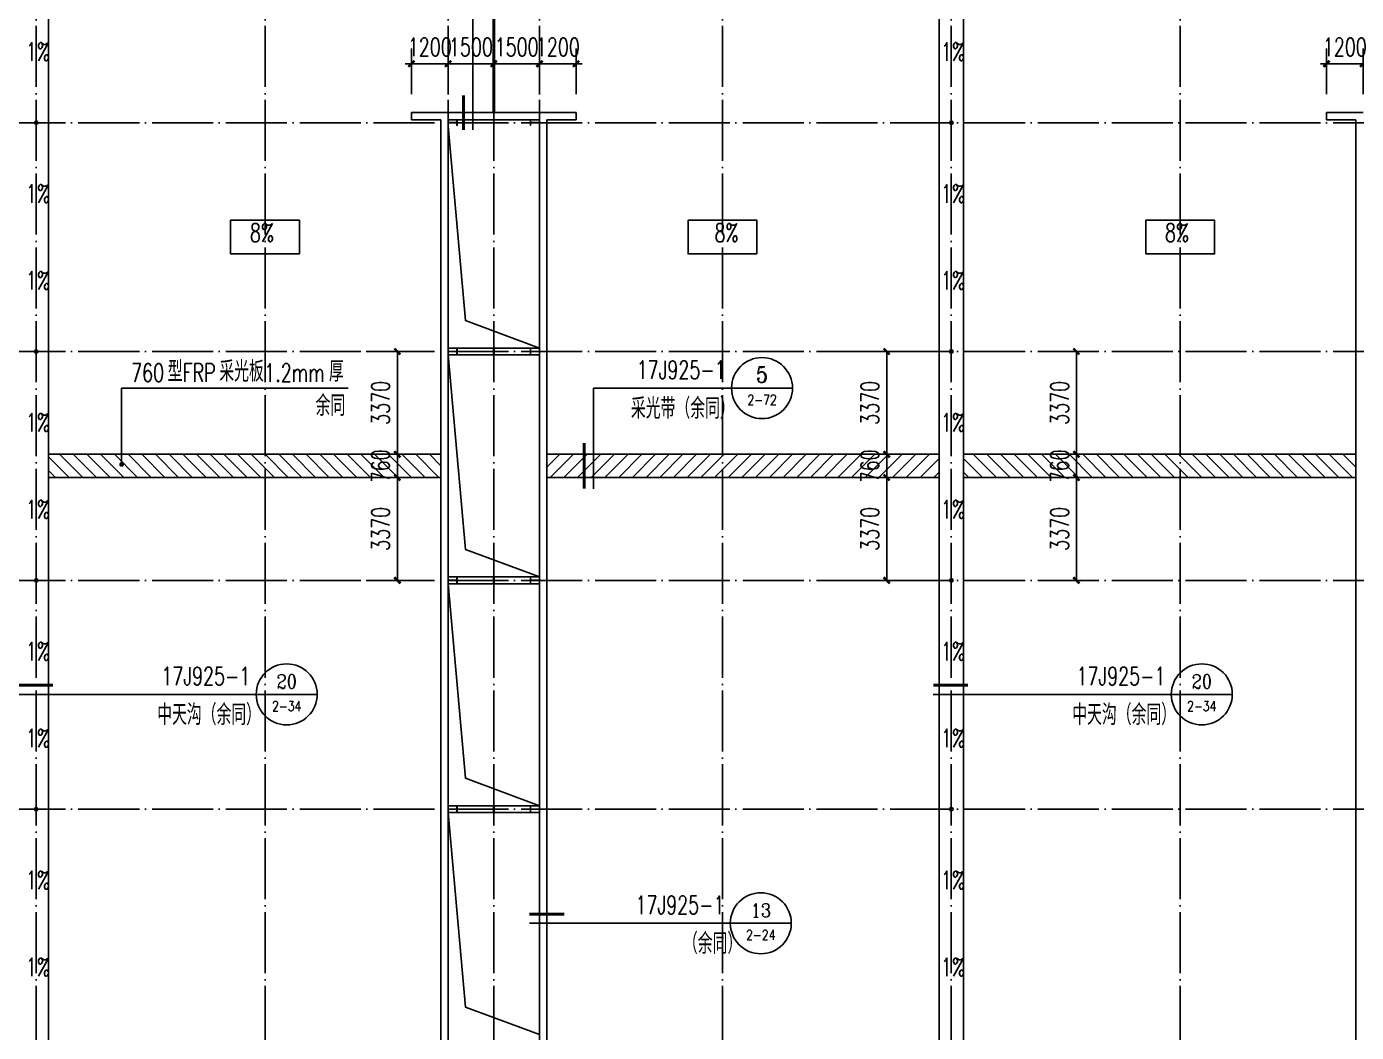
# Model space of a CAD drawing. Extents: x 14095202 to 14511487, y -1430609 to -90420.
# Drawn here: x 14431771 to 14475367, y -675686 to -642722 of the extents above; entities that cross this region are included whole.
import ezdxf
from ezdxf.enums import TextEntityAlignment as Align

# ---------------------------------------------------------------- set-up
doc = ezdxf.new("R2010")
doc.units = 0
doc.header["$LTSCALE"] = 1000
doc.header["$MEASUREMENT"] = 0
doc.linetypes.add('DOTE', pattern=[2.42, 2, -0.2, 0.02, -0.2])
for name, color, linetype in [('COLUMN', 2, 'Continuous'), ('DIM_IDEN', 3, 'Continuous'), ('DIM_LEAD', 3, 'Continuous'), ('DIM_SYMB', 3, 'Continuous'), ('DOTE', 1, 'DOTE'), ('PUB_DIM', 3, 'Continuous'), ('PUB_TEXT', 7, 'Continuous'), ('WALL-PARAPET', 6, 'Continuous'), ('采光带', 4, 'Continuous'), ('雨水管', 4, 'Continuous')]:
    doc.layers.add(name, color=color, linetype=linetype)
doc.styles.add('_TCH_DIM', font='SIMPLEX', dxfattribs={"bigfont": 'GBCBIG'})
doc.styles.add('_TCH_DIM_T3', font='SIMPLEX', dxfattribs={"width": 0.705882, "bigfont": 'GBCBIG'})
doc.styles.add('_TCH_LABEL', font='COMPLEX', dxfattribs={"bigfont": 'GBCBIG'})
doc.dimstyles.new('_TCH_ARCH&&200', dxfattribs={"dimtxt": 595, "dimasz": 200, "dimexe": 500, "dimexo": 600, "dimgap": 252.5, "dimtad": 1, "dimdec": 0, "dimzin": 0, "dimdsep": 46, "dimtxsty": '_TCH_DIM_T3', "dimblk": 'ARCHTICK', "dimcen": 0.09, "dimclrt": 7, "dimazin": 2, "dimtfac": 1, "dimtdec": 0, "dimtix": 1, "dimtmove": 2, "dimatfit": 3, "dimfxl": 0, "dimtolj": 1, "dimtzin": 0, "dimarcsym": 0})

# ---------------------------------------------------------------- blocks, each defined once
blk = doc.blocks.new('A$C0FCD69EC')
at = {"layer": 'COLUMN'}
blk.add_hatch(color=256, dxfattribs=at).paths.add_polyline_path([(300, 180), (294, 180), (294, 94), (6, 94), (6, 180), (0, 180), (0, 0), (6, 0), (6, 86), (294, 86), (294, 0), (300, 0)])
blk.add_lwpolyline([(300, 0), (294, 0), (294, 86), (6, 86), (6, 0), (0, 0), (0, 180), (6, 180), (6, 94), (294, 94), (294, 180), (300, 180)], close=True, dxfattribs=at)
blk = doc.blocks.new('A$C22C4548D')
blk.add_line((0, 10), (300, 10))
blk.add_lwpolyline([(30, 20), (270, 20), (270, 0), (30, 0)], close=True)
blk = doc.blocks.new('_ArchTick')
at = {"color": 0, "linetype": 'ByBlock', "const_width": 0.4}
blk.add_lwpolyline([(-0.5, -0.5), (0.5, 0.5)], dxfattribs=at)
blk = doc.blocks.new('*D629')
at = {"layer": 'Defpoints', "color": 0}
for p in [(14445587, -643940), (14444387, -645540), (14445587, -645540)]:
    blk.add_point(p, dxfattribs=at)
at = {"layer": 'PUB_DIM', "color": 0, "lineweight": -2}
for p, q in [((14444387, -644940), (14444387, -643440)), ((14445587, -644940), (14445587, -643440)), ((14444387, -643940), (14444187, -643940)), ((14444387, -643940), (14445587, -643940)), ((14445587, -643940), (14445787, -643940))]:
    blk.add_line(p, q, dxfattribs=at)
at = {"layer": 'PUB_DIM', "color": 0, "lineweight": -2, "xscale": 200, "yscale": 200, "zscale": 200}
blk.add_blockref('_ArchTick', (14444387, -643940), dxfattribs=at)
at = {"layer": 'PUB_DIM', "color": 0, "lineweight": -2, "xscale": 200, "yscale": 200, "zscale": 200, "rotation": 180}
blk.add_blockref('_ArchTick', (14445587, -643940), dxfattribs=at)
at = {"layer": 'PUB_DIM', "color": 7, "insert": (14444987, -643390), "char_height": 595, "attachment_point": 5, "style": '_TCH_DIM_T3'}
blk.add_mtext('\\A1;1200', dxfattribs=at)
blk = doc.blocks.new('*D630')
at = {"layer": 'Defpoints', "color": 0}
for p in [(14447087, -643940), (14445587, -645540), (14447087, -645540)]:
    blk.add_point(p, dxfattribs=at)
at = {"layer": 'PUB_DIM', "color": 0, "lineweight": -2}
for p, q in [((14445587, -644940), (14445587, -643440)), ((14447087, -644940), (14447087, -643440)), ((14445587, -643940), (14445387, -643940)), ((14445587, -643940), (14447087, -643940)), ((14447087, -643940), (14447287, -643940))]:
    blk.add_line(p, q, dxfattribs=at)
at = {"layer": 'PUB_DIM', "color": 0, "lineweight": -2, "xscale": 200, "yscale": 200, "zscale": 200}
blk.add_blockref('_ArchTick', (14445587, -643940), dxfattribs=at)
at = {"layer": 'PUB_DIM', "color": 0, "lineweight": -2, "xscale": 200, "yscale": 200, "zscale": 200, "rotation": 180}
blk.add_blockref('_ArchTick', (14447087, -643940), dxfattribs=at)
at = {"layer": 'PUB_DIM', "color": 7, "insert": (14446337, -643390), "char_height": 595, "attachment_point": 5, "style": '_TCH_DIM_T3'}
blk.add_mtext('\\A1;1500', dxfattribs=at)
blk = doc.blocks.new('*D631')
at = {"layer": 'Defpoints', "color": 0}
for p in [(14448587, -643940), (14447087, -645540), (14448587, -645540)]:
    blk.add_point(p, dxfattribs=at)
at = {"layer": 'PUB_DIM', "color": 0, "lineweight": -2}
for p, q in [((14447087, -644940), (14447087, -643440)), ((14448587, -644940), (14448587, -643440)), ((14447087, -643940), (14446887, -643940)), ((14447087, -643940), (14448587, -643940)), ((14448587, -643940), (14448787, -643940))]:
    blk.add_line(p, q, dxfattribs=at)
at = {"layer": 'PUB_DIM', "color": 0, "lineweight": -2, "xscale": 200, "yscale": 200, "zscale": 200}
blk.add_blockref('_ArchTick', (14447087, -643940), dxfattribs=at)
at = {"layer": 'PUB_DIM', "color": 0, "lineweight": -2, "xscale": 200, "yscale": 200, "zscale": 200, "rotation": 180}
blk.add_blockref('_ArchTick', (14448587, -643940), dxfattribs=at)
at = {"layer": 'PUB_DIM', "color": 7, "insert": (14447837, -643390), "char_height": 595, "attachment_point": 5, "style": '_TCH_DIM_T3'}
blk.add_mtext('\\A1;1500', dxfattribs=at)
blk = doc.blocks.new('*D632')
at = {"layer": 'Defpoints', "color": 0}
for p in [(14449787, -643940), (14448587, -645540), (14449787, -645540)]:
    blk.add_point(p, dxfattribs=at)
at = {"layer": 'PUB_DIM', "color": 0, "lineweight": -2}
for p, q in [((14448587, -644940), (14448587, -643440)), ((14449787, -644940), (14449787, -643440)), ((14448587, -643940), (14448387, -643940)), ((14448587, -643940), (14449787, -643940)), ((14449787, -643940), (14449987, -643940))]:
    blk.add_line(p, q, dxfattribs=at)
at = {"layer": 'PUB_DIM', "color": 0, "lineweight": -2, "xscale": 200, "yscale": 200, "zscale": 200}
blk.add_blockref('_ArchTick', (14448587, -643940), dxfattribs=at)
at = {"layer": 'PUB_DIM', "color": 0, "lineweight": -2, "xscale": 200, "yscale": 200, "zscale": 200, "rotation": 180}
blk.add_blockref('_ArchTick', (14449787, -643940), dxfattribs=at)
at = {"layer": 'PUB_DIM', "color": 7, "insert": (14449187, -643390), "char_height": 595, "attachment_point": 5, "style": '_TCH_DIM_T3'}
blk.add_mtext('\\A1;1200', dxfattribs=at)
blk = doc.blocks.new('*D633')
at = {"layer": 'Defpoints', "color": 0}
for p in [(14475587, -643940), (14474387, -645540), (14475587, -645540)]:
    blk.add_point(p, dxfattribs=at)
at = {"layer": 'PUB_DIM', "color": 0, "lineweight": -2}
for p, q in [((14474387, -644940), (14474387, -643440)), ((14475587, -644940), (14475587, -643440)), ((14474387, -643940), (14474187, -643940)), ((14474387, -643940), (14475587, -643940)), ((14475587, -643940), (14475787, -643940))]:
    blk.add_line(p, q, dxfattribs=at)
at = {"layer": 'PUB_DIM', "color": 0, "lineweight": -2, "xscale": 200, "yscale": 200, "zscale": 200}
blk.add_blockref('_ArchTick', (14474387, -643940), dxfattribs=at)
at = {"layer": 'PUB_DIM', "color": 0, "lineweight": -2, "xscale": 200, "yscale": 200, "zscale": 200, "rotation": 180}
blk.add_blockref('_ArchTick', (14475587, -643940), dxfattribs=at)
at = {"layer": 'PUB_DIM', "color": 7, "insert": (14474987, -643390), "char_height": 595, "attachment_point": 5, "style": '_TCH_DIM_T3'}
blk.add_mtext('\\A1;1200', dxfattribs=at)
blk = doc.blocks.new('*D664')
at = {"layer": 'Defpoints', "color": 0}
for p in [(14464587, -653370), (14466187, -653370), (14464587, -656740)]:
    blk.add_point(p, dxfattribs=at)
at = {"layer": 'PUB_DIM', "color": 0, "lineweight": -2}
for p, q in [((14465187, -653370), (14466687, -653370)), ((14466187, -656740), (14466187, -653370)), ((14465187, -656740), (14466687, -656740))]:
    blk.add_line(p, q, dxfattribs=at)
at = {"layer": 'PUB_DIM', "color": 0, "lineweight": -2, "xscale": 200, "yscale": 200, "zscale": 200}
for p, rotation in [((14466187, -653370), 90), ((14466187, -656740), 270)]:
    blk.add_blockref('_ArchTick', p, dxfattribs=dict(at, rotation=rotation))
at = {"layer": 'PUB_DIM', "color": 7, "insert": (14465637, -655055), "char_height": 595, "attachment_point": 5, "rotation": 90, "style": '_TCH_DIM_T3'}
blk.add_mtext('\\A1;3370', dxfattribs=at)
blk = doc.blocks.new('*D665')
at = {"layer": 'Defpoints', "color": 0}
for p in [(14464587, -656740), (14466187, -656740), (14464587, -657500)]:
    blk.add_point(p, dxfattribs=at)
at = {"layer": 'PUB_DIM', "color": 0, "lineweight": -2}
for p, q in [((14466187, -656740), (14466187, -656540)), ((14465187, -656740), (14466687, -656740)), ((14466187, -657500), (14466187, -656740)), ((14465187, -657500), (14466687, -657500)), ((14466187, -657500), (14466187, -657700))]:
    blk.add_line(p, q, dxfattribs=at)
at = {"layer": 'PUB_DIM', "color": 0, "lineweight": -2, "xscale": 200, "yscale": 200, "zscale": 200}
for p, rotation in [((14466187, -656740), 270), ((14466187, -657500), 90)]:
    blk.add_blockref('_ArchTick', p, dxfattribs=dict(at, rotation=rotation))
at = {"layer": 'PUB_DIM', "color": 7, "insert": (14465637, -657120), "char_height": 595, "attachment_point": 5, "rotation": 90, "style": '_TCH_DIM_T3'}
blk.add_mtext('\\A1;760', dxfattribs=at)
blk = doc.blocks.new('*D666')
at = {"layer": 'Defpoints', "color": 0}
for p in [(14464587, -657500), (14466187, -657500), (14464587, -660870)]:
    blk.add_point(p, dxfattribs=at)
at = {"layer": 'PUB_DIM', "color": 0, "lineweight": -2}
for p, q in [((14465187, -657500), (14466687, -657500)), ((14466187, -660870), (14466187, -657500)), ((14465187, -660870), (14466687, -660870))]:
    blk.add_line(p, q, dxfattribs=at)
at = {"layer": 'PUB_DIM', "color": 0, "lineweight": -2, "xscale": 200, "yscale": 200, "zscale": 200}
for p, rotation in [((14466187, -657500), 90), ((14466187, -660870), 270)]:
    blk.add_blockref('_ArchTick', p, dxfattribs=dict(at, rotation=rotation))
at = {"layer": 'PUB_DIM', "color": 7, "insert": (14465637, -659185), "char_height": 595, "attachment_point": 5, "rotation": 90, "style": '_TCH_DIM_T3'}
blk.add_mtext('\\A1;3370', dxfattribs=at)
blk = doc.blocks.new('*D1026')
at = {"layer": 'Defpoints', "color": 0}
for p in [(14442325, -653370), (14443925, -653370), (14442325, -656740)]:
    blk.add_point(p, dxfattribs=at)
at = {"layer": 'PUB_DIM', "color": 0, "lineweight": -2}
for p, q in [((14442925, -653370), (14444425, -653370)), ((14443925, -656740), (14443925, -653370)), ((14442925, -656740), (14444425, -656740))]:
    blk.add_line(p, q, dxfattribs=at)
at = {"layer": 'PUB_DIM', "color": 0, "lineweight": -2, "xscale": 200, "yscale": 200, "zscale": 200}
for p, rotation in [((14443925, -653370), 90), ((14443925, -656740), 270)]:
    blk.add_blockref('_ArchTick', p, dxfattribs=dict(at, rotation=rotation))
at = {"layer": 'PUB_DIM', "color": 7, "insert": (14443375, -655055), "char_height": 595, "attachment_point": 5, "rotation": 90, "style": '_TCH_DIM_T3'}
blk.add_mtext('\\A1;3370', dxfattribs=at)
blk = doc.blocks.new('*D1027')
at = {"layer": 'Defpoints', "color": 0}
for p in [(14442325, -656740), (14443925, -656740), (14442325, -657500)]:
    blk.add_point(p, dxfattribs=at)
at = {"layer": 'PUB_DIM', "color": 0, "lineweight": -2}
for p, q in [((14443925, -656740), (14443925, -656540)), ((14442925, -656740), (14444425, -656740)), ((14443925, -657500), (14443925, -656740)), ((14442925, -657500), (14444425, -657500)), ((14443925, -657500), (14443925, -657700))]:
    blk.add_line(p, q, dxfattribs=at)
at = {"layer": 'PUB_DIM', "color": 0, "lineweight": -2, "xscale": 200, "yscale": 200, "zscale": 200}
for p, rotation in [((14443925, -656740), 270), ((14443925, -657500), 90)]:
    blk.add_blockref('_ArchTick', p, dxfattribs=dict(at, rotation=rotation))
at = {"layer": 'PUB_DIM', "color": 7, "insert": (14443375, -657120), "char_height": 595, "attachment_point": 5, "rotation": 90, "style": '_TCH_DIM_T3'}
blk.add_mtext('\\A1;760', dxfattribs=at)
blk = doc.blocks.new('*D1028')
at = {"layer": 'Defpoints', "color": 0}
for p in [(14442325, -657500), (14443925, -657500), (14442325, -660870)]:
    blk.add_point(p, dxfattribs=at)
at = {"layer": 'PUB_DIM', "color": 0, "lineweight": -2}
for p, q in [((14442925, -657500), (14444425, -657500)), ((14443925, -660870), (14443925, -657500)), ((14442925, -660870), (14444425, -660870))]:
    blk.add_line(p, q, dxfattribs=at)
at = {"layer": 'PUB_DIM', "color": 0, "lineweight": -2, "xscale": 200, "yscale": 200, "zscale": 200}
for p, rotation in [((14443925, -657500), 90), ((14443925, -660870), 270)]:
    blk.add_blockref('_ArchTick', p, dxfattribs=dict(at, rotation=rotation))
at = {"layer": 'PUB_DIM', "color": 7, "insert": (14443375, -659185), "char_height": 595, "attachment_point": 5, "rotation": 90, "style": '_TCH_DIM_T3'}
blk.add_mtext('\\A1;3370', dxfattribs=at)
blk = doc.blocks.new('*D1041')
at = {"layer": 'Defpoints', "color": 0}
for p in [(14458368, -653370), (14459968, -653370), (14458368, -656740)]:
    blk.add_point(p, dxfattribs=at)
at = {"layer": 'PUB_DIM', "color": 0, "lineweight": -2}
for p, q in [((14458968, -653370), (14460468, -653370)), ((14459968, -656740), (14459968, -653370)), ((14458968, -656740), (14460468, -656740))]:
    blk.add_line(p, q, dxfattribs=at)
at = {"layer": 'PUB_DIM', "color": 0, "lineweight": -2, "xscale": 200, "yscale": 200, "zscale": 200}
for p, rotation in [((14459968, -653370), 90), ((14459968, -656740), 270)]:
    blk.add_blockref('_ArchTick', p, dxfattribs=dict(at, rotation=rotation))
at = {"layer": 'PUB_DIM', "color": 7, "insert": (14459418, -655055), "char_height": 595, "attachment_point": 5, "rotation": 90, "style": '_TCH_DIM_T3'}
blk.add_mtext('\\A1;3370', dxfattribs=at)
blk = doc.blocks.new('*D1042')
at = {"layer": 'Defpoints', "color": 0}
for p in [(14458368, -656740), (14459968, -656740), (14458368, -657500)]:
    blk.add_point(p, dxfattribs=at)
at = {"layer": 'PUB_DIM', "color": 0, "lineweight": -2}
for p, q in [((14459968, -656740), (14459968, -656540)), ((14458968, -656740), (14460468, -656740)), ((14459968, -657500), (14459968, -656740)), ((14458968, -657500), (14460468, -657500)), ((14459968, -657500), (14459968, -657700))]:
    blk.add_line(p, q, dxfattribs=at)
at = {"layer": 'PUB_DIM', "color": 0, "lineweight": -2, "xscale": 200, "yscale": 200, "zscale": 200}
for p, rotation in [((14459968, -656740), 270), ((14459968, -657500), 90)]:
    blk.add_blockref('_ArchTick', p, dxfattribs=dict(at, rotation=rotation))
at = {"layer": 'PUB_DIM', "color": 7, "insert": (14459418, -657120), "char_height": 595, "attachment_point": 5, "rotation": 90, "style": '_TCH_DIM_T3'}
blk.add_mtext('\\A1;760', dxfattribs=at)
blk = doc.blocks.new('*D1043')
at = {"layer": 'Defpoints', "color": 0}
for p in [(14458368, -657500), (14459968, -657500), (14458368, -660870)]:
    blk.add_point(p, dxfattribs=at)
at = {"layer": 'PUB_DIM', "color": 0, "lineweight": -2}
for p, q in [((14458968, -657500), (14460468, -657500)), ((14459968, -660870), (14459968, -657500)), ((14458968, -660870), (14460468, -660870))]:
    blk.add_line(p, q, dxfattribs=at)
at = {"layer": 'PUB_DIM', "color": 0, "lineweight": -2, "xscale": 200, "yscale": 200, "zscale": 200}
for p, rotation in [((14459968, -657500), 90), ((14459968, -660870), 270)]:
    blk.add_blockref('_ArchTick', p, dxfattribs=dict(at, rotation=rotation))
at = {"layer": 'PUB_DIM', "color": 7, "insert": (14459418, -659185), "char_height": 595, "attachment_point": 5, "rotation": 90, "style": '_TCH_DIM_T3'}
blk.add_mtext('\\A1;3370', dxfattribs=at)

msp = doc.modelspace()

# ---------------------------------------------------------------- hatches: boundary and pattern name
at = {"layer": '采光带'}
h = msp.add_hatch(dxfattribs=at)
h.set_pattern_fill('ANSI31', color=250, scale=200, angle=-90, style=0)
h.set_pattern_definition([(315, (14665482.27, 8389478.5), (224.506403, 224.506403), [])])
h.paths.add_polyline_path([(14432486.9, -657500.3), (14445346.9, -657500.3), (14445346.9, -656740.3), (14432486.9, -656740.3)])
h = msp.add_hatch(dxfattribs=at)
h.set_pattern_fill('ANSI31', color=250, scale=200, angle=-90, style=0)
h.set_pattern_definition([(225, (14228291.43, 8389478.5), (-224.506403, 224.506403), [])])
h.paths.add_polyline_path([(14461686.9, -657500.3), (14448826.9, -657500.3), (14448826.9, -656740.3), (14461686.9, -656740.3)])
h = msp.add_hatch(dxfattribs=at)
h.set_pattern_fill('ANSI31', color=250, scale=200, angle=-90, style=0)
h.set_pattern_definition([(315, (14695882.27, 8389478.5), (224.506403, 224.506403), [])])
h.paths.add_polyline_path([(14462486.9, -657500.3), (14475346.9, -657500.3), (14475346.9, -656740.3), (14462486.9, -656740.3)])

# ---------------------------------------------------------------- linework, layer by layer
at = {"ltscale": 0.5}
for p, q in [((14432486.9, -765620.3), (14432486.9, -638620.3)), ((14461686.9, -765620.3), (14461686.9, -638620.3)), ((14462486.9, -765620.3), (14462486.9, -638620.3))]:
    msp.add_line(p, q, dxfattribs=at)
at = {"ltscale": 0.5, "const_width": 100}
msp.add_lwpolyline([(14447086.9, -645540.3), (14447086.9, -638620.3)], dxfattribs=at)
for points in [[(14445586.9, -645980.3), (14446157.5, -652354.4), (14448586.9, -653260.3)], [(14445586.9, -653480.3), (14446157.5, -659854.4), (14448586.9, -660760.3)], [(14445586.9, -660980.3), (14446157.5, -667354.4), (14448586.9, -668260.3)], [(14445586.9, -668480.3), (14446157.5, -674854.4), (14448586.9, -675760.3)]]:
    msp.add_lwpolyline(points)
for points in [[(14438458.3, -650174.3), (14438458.3, -649066.4), (14440715.4, -649066.4), (14440715.4, -650174.3)], [(14455715.4, -650174.3), (14455715.4, -649066.4), (14453458.3, -649066.4), (14453458.3, -650174.3)], [(14468458.3, -650174.3), (14468458.3, -649066.4), (14470715.4, -649066.4), (14470715.4, -650174.3)], [(14448586.9, -653480.3), (14445586.9, -653480.3), (14445586.9, -653260.3), (14448586.9, -653260.3)], [(14448586.9, -660980.3), (14445586.9, -660980.3), (14445586.9, -660760.3), (14448586.9, -660760.3)], [(14448586.9, -668480.3), (14445586.9, -668480.3), (14445586.9, -668260.3), (14448586.9, -668260.3)]]:
    msp.add_lwpolyline(points, close=True)
at = {"layer": 'DIM_IDEN'}
for p, q in [((14446395.1, -646110.3), (14446395.1, -641429.4)), ((14450354.1, -654570.3), (14454881.3, -654570.3)), ((14450354.1, -657870.3), (14450354.1, -654570.3)), ((14456881.3, -654570.3), (14454881.3, -654570.3)), ((14431494.4, -664608.6), (14435044.4, -664608.6)), ((14435044.4, -664608.6), (14439298.9, -664608.6)), ((14441298.9, -664608.6), (14439298.9, -664608.6)), ((14461494.4, -664608.6), (14465044.4, -664608.6)), ((14465044.4, -664608.6), (14469298.9, -664608.6)), ((14471298.9, -664608.6), (14469298.9, -664608.6)), ((14448256.9, -672108.6), (14450586.9, -672108.6)), ((14450586.9, -672108.6), (14454841.4, -672108.6)), ((14456841.4, -672108.6), (14454841.4, -672108.6))]:
    msp.add_line(p, q, dxfattribs=at)
at = {"layer": 'DIM_IDEN', "const_width": 100}
for points in [[(14446095.1, -646110.3), (14446095.1, -644970.3)], [(14450054.1, -657870.3), (14450054.1, -656370.3)], [(14431494.4, -664308.6), (14432634.4, -664308.6)], [(14461494.4, -664308.6), (14462634.4, -664308.6)], [(14448256.9, -671808.6), (14449396.9, -671808.6)]]:
    msp.add_lwpolyline(points, dxfattribs=at)
at = {"layer": 'DIM_IDEN'}
for centre in [(14455881.3, -654570.3), (14440298.9, -664608.6), (14470298.9, -664608.6), (14455841.4, -672108.6)]:
    msp.add_circle(centre, 1000, dxfattribs=at)
at = {"layer": 'DIM_LEAD'}
for p, q in [((14434886.9, -657070.3), (14434886.9, -654570.3)), ((14434886.9, -654570.3), (14442310.3, -654570.3))]:
    msp.add_line(p, q, dxfattribs=at)
at = {"layer": 'DIM_LEAD', "const_width": 80}
msp.add_lwpolyline([(14434886.9, -657110.3, 1), (14434886.9, -657030.3, 1)], format="xyb", close=True, dxfattribs=at)
at = {"layer": 'DIM_SYMB'}
for points in [[(14432086.9, -644052.8, 0, 0, 0), (14432086.9, -644967.7, 160, 0, 0), (14432086.9, -645567.7, 0, 0, 0)], [(14462086.9, -644052.8, 0, 0, 0), (14462086.9, -644967.7, 160, 0, 0), (14462086.9, -645567.7, 0, 0, 0)], [(14432086.9, -647687.9, 0, 0, 0), (14432086.9, -646773, 160, 0, 0), (14432086.9, -646173, 0, 0, 0)], [(14462086.9, -647687.9, 0, 0, 0), (14462086.9, -646773, 160, 0, 0), (14462086.9, -646173, 0, 0, 0)], [(14432086.9, -651552.8, 0, 0, 0), (14432086.9, -652467.7, 160, 0, 0), (14432086.9, -653067.7, 0, 0, 0)], [(14462086.9, -651552.8, 0, 0, 0), (14462086.9, -652467.7, 160, 0, 0), (14462086.9, -653067.7, 0, 0, 0)], [(14432086.9, -655187.9, 0, 0, 0), (14432086.9, -654273, 160, 0, 0), (14432086.9, -653673, 0, 0, 0)], [(14462086.9, -655187.9, 0, 0, 0), (14462086.9, -654273, 160, 0, 0), (14462086.9, -653673, 0, 0, 0)], [(14432086.9, -659052.8, 0, 0, 0), (14432086.9, -659967.7, 160, 0, 0), (14432086.9, -660567.7, 0, 0, 0)], [(14462086.9, -659052.8, 0, 0, 0), (14462086.9, -659967.7, 160, 0, 0), (14462086.9, -660567.7, 0, 0, 0)], [(14432086.9, -662687.9, 0, 0, 0), (14432086.9, -661773, 160, 0, 0), (14432086.9, -661173, 0, 0, 0)], [(14462086.9, -662687.9, 0, 0, 0), (14462086.9, -661773, 160, 0, 0), (14462086.9, -661173, 0, 0, 0)], [(14432086.9, -666552.8, 0, 0, 0), (14432086.9, -667467.7, 160, 0, 0), (14432086.9, -668067.7, 0, 0, 0)], [(14462086.9, -666552.8, 0, 0, 0), (14462086.9, -667467.7, 160, 0, 0), (14462086.9, -668067.7, 0, 0, 0)], [(14432086.9, -670187.9, 0, 0, 0), (14432086.9, -669273, 160, 0, 0), (14432086.9, -668673, 0, 0, 0)], [(14462086.9, -670187.9, 0, 0, 0), (14462086.9, -669273, 160, 0, 0), (14462086.9, -668673, 0, 0, 0)], [(14432086.9, -674052.8, 0, 0, 0), (14432086.9, -674967.7, 160, 0, 0), (14432086.9, -675567.7, 0, 0, 0)], [(14462086.9, -674052.8, 0, 0, 0), (14462086.9, -674967.7, 160, 0, 0), (14462086.9, -675567.7, 0, 0, 0)]]:
    msp.add_lwpolyline(points, format="xyseb", dxfattribs=at)
at = {"layer": 'DOTE'}
for p, q in [((14432086.9, -768120.3), (14432086.9, -636120.3)), ((14439586.9, -768120.3), (14439586.9, -636120.3)), ((14445586.9, -768120.3), (14445586.9, -636120.3)), ((14447086.9, -768120.3), (14447086.9, -636120.3)), ((14448586.9, -768120.3), (14448586.9, -636120.3)), ((14454586.9, -768120.3), (14454586.9, -636120.3)), ((14462086.9, -768120.3), (14462086.9, -636120.3)), ((14469586.9, -768120.3), (14469586.9, -636120.3)), ((14399586.9, -645870.3), (14494586.9, -645870.3)), ((14399586.9, -653370.3), (14494586.9, -653370.3)), ((14399586.9, -660870.3), (14494586.9, -660870.3)), ((14399586.9, -668370.3), (14494586.9, -668370.3))]:
    msp.add_line(p, q, dxfattribs=at)
at = {"layer": 'PUB_DIM'}
for points in [[(14440209.2, -649983.1, 0, 0, 0), (14439334.2, -649983.1, 160, 0, 0), (14438734.2, -649983.1, 0, 0, 0)], [(14453964.5, -649983.1, 0, 0, 0), (14454839.5, -649983.1, 160, 0, 0), (14455439.5, -649983.1, 0, 0, 0)], [(14470209.2, -649983.1, 0, 0, 0), (14469334.2, -649983.1, 160, 0, 0), (14468734.2, -649983.1, 0, 0, 0)]]:
    msp.add_lwpolyline(points, format="xyseb", dxfattribs=at)
at = {"layer": 'WALL-PARAPET'}
for p, q in [((14445586.9, -645540.3), (14444386.9, -645540.3)), ((14444386.9, -645780.3), (14444386.9, -645540.3)), ((14448586.9, -645540.3), (14445586.9, -645540.3)), ((14449786.9, -645540.3), (14448586.9, -645540.3)), ((14449786.9, -645780.3), (14449786.9, -645540.3)), ((14475586.9, -645540.3), (14474386.9, -645540.3)), ((14474386.9, -645780.3), (14474386.9, -645540.3)), ((14445346.9, -645780.3), (14444386.9, -645780.3)), ((14445346.9, -645780.3), (14445346.9, -758460.3)), ((14445586.9, -645780.3), (14445586.9, -758460.3)), ((14448586.9, -645780.3), (14445586.9, -645780.3)), ((14448586.9, -645780.3), (14448586.9, -758460.3)), ((14448826.9, -645780.3), (14448826.9, -758460.3)), ((14449786.9, -645780.3), (14448826.9, -645780.3)), ((14475346.9, -645780.3), (14474386.9, -645780.3)), ((14475346.9, -645780.3), (14475346.9, -758460.3))]:
    msp.add_line(p, q, dxfattribs=at)
at = {"layer": '采光带', "color": 4}
for points in [[(14432486.9, -657500.3), (14445346.9, -657500.3), (14445346.9, -656740.3), (14432486.9, -656740.3)], [(14461686.9, -657500.3), (14448826.9, -657500.3), (14448826.9, -656740.3), (14461686.9, -656740.3)], [(14462486.9, -657500.3), (14475346.9, -657500.3), (14475346.9, -656740.3), (14462486.9, -656740.3)]]:
    msp.add_lwpolyline(points, close=True, dxfattribs=at)
at = {"layer": '雨水管'}
for centre in [(14432086.9, -645870.3), (14462086.9, -645870.3), (14432086.9, -653370.3), (14462086.9, -653370.3), (14432086.9, -660870.3), (14462086.9, -660870.3), (14432086.9, -668370.3), (14462086.9, -668370.3)]:
    msp.add_circle(centre, 55, dxfattribs=at)

# ---------------------------------------------------------------- block references
at = {"rotation": 90}
for p in [(14447096.9, -653524.4), (14447096.9, -661024.4), (14447096.9, -668524.4)]:
    msp.add_blockref('A$C22C4548D', p, dxfattribs=at)
at = {"layer": 'COLUMN', "rotation": 180}
for p in [(14445886.9, -645780.3), (14448586.9, -645780.3)]:
    msp.add_blockref('A$C0FCD69EC', p, dxfattribs=at)
at = {"layer": 'COLUMN', "xscale": -1}
for p in [(14445886.9, -653460.3), (14448586.9, -653460.3), (14445886.9, -660960.3), (14448586.9, -660960.3), (14445886.9, -668460.3), (14448586.9, -668460.3)]:
    msp.add_blockref('A$C0FCD69EC', p, dxfattribs=at)

# ---------------------------------------------------------------- texts
at = {"layer": 'PUB_TEXT', "width": 0.705882}
for s, style, p in [('1%%%', '_TCH_DIM', (14431746.9, -643842.8)), ('1%%%', '_TCH_DIM', (14461746.9, -643842.8)), ('1%%%', '_TCH_DIM', (14431746.9, -648492.9)), ('1%%%', '_TCH_DIM', (14461746.9, -648492.9)), ('8%', '_TCH_DIM', (14439091.7, -649773.1)), ('8%', '_TCH_DIM', (14454322, -649773.1)), ('8%', '_TCH_DIM', (14469091.7, -649773.1)), ('1%%%', '_TCH_DIM', (14431746.9, -651342.8)), ('1%%%', '_TCH_DIM', (14461746.9, -651342.8)), ('760', '_TCH_DIM', (14435197.3, -654360.3)), ('FRP', '_TCH_DIM', (14436888.8, -654360.3)), ('1.2mm', '_TCH_DIM', (14439563.3, -654360.3)), ('17J925-1', '_TCH_LABEL', (14451771.3, -654267.8)), ('1%%%', '_TCH_DIM', (14431746.9, -655992.9)), ('1%%%', '_TCH_DIM', (14461746.9, -655992.9)), ('1%%%', '_TCH_DIM', (14431746.9, -658842.8)), ('1%%%', '_TCH_DIM', (14461746.9, -658842.8)), ('1%%%', '_TCH_DIM', (14431746.9, -663492.9)), ('1%%%', '_TCH_DIM', (14461746.9, -663492.9)), ('17J925-1', '_TCH_LABEL', (14436188.9, -664306)), ('17J925-1', '_TCH_LABEL', (14466188.9, -664306)), ('1%%%', '_TCH_DIM', (14431746.9, -666342.8)), ('1%%%', '_TCH_DIM', (14461746.9, -666342.8)), ('1%%%', '_TCH_DIM', (14431746.9, -670992.9)), ('1%%%', '_TCH_DIM', (14461746.9, -670992.9)), ('17J925-1', '_TCH_LABEL', (14451731.4, -671806)), ('1%%%', '_TCH_DIM', (14431746.9, -673842.8)), ('1%%%', '_TCH_DIM', (14461746.9, -673842.8))]:
    msp.add_text(s, height=595, dxfattribs=dict(at, style=style)).set_placement(p)
at = {"layer": 'PUB_TEXT'}
for s, height, style, p in [('型', 675.2, '_TCH_DIM', (14436397.3, -654360.3)), ('采光板', 675.18, '_TCH_DIM', (14438088.8, -654360.3)), ('厚', 675.2, '_TCH_DIM', (14441683.3, -654360.3)), ('余同', 675.18, '_TCH_DIM', (14441243.9, -655480.3)), ('采光带（余同）', 675.18, '_TCH_LABEL', (14451583.1, -655571.8)), ('中天沟（余同）', 675.18, '_TCH_LABEL', (14436052.8, -665610)), ('中天沟（余同）', 675.18, '_TCH_LABEL', (14466052.8, -665610)), ('（余同）', 675.18, '_TCH_LABEL', (14453287.8, -673110))]:
    msp.add_text(s, height=height, dxfattribs=dict(at, style=style)).set_placement(p)
at = {"layer": 'PUB_TEXT', "style": '_TCH_LABEL'}
for s, height, width, p, p2 in [('5', 517, 1.372981, (14455690.1, -654384.5), (14456072.6, -654384.5)), ('2-72', 325.41, 1.102933, (14455399.8, -655116.2), (14456362.9, -655116.2)), ('20', 454.21, 1.144845, (14439966.7, -664413), (14440631.1, -664413)), ('20', 454.21, 1.144845, (14469966.7, -664413), (14470631.1, -664413)), ('2-34', 327.82, 1.074752, (14439819.4, -665156.3), (14440778.5, -665156.3)), ('2-34', 327.82, 1.074752, (14469819.4, -665156.3), (14470778.5, -665156.3)), ('13', 454.21, 1.247935, (14455509.1, -671913), (14456173.6, -671913)), ('2-24', 325.41, 1.087177, (14455359.8, -672654.4), (14456322.9, -672654.4))]:
    msp.add_text(s, height=height, dxfattribs=dict(at, width=width)).set_placement(p, p2, align=Align.FIT)

# ---------------------------------------------------------------- dimensions: what is measured, and where the dimension line sits
at = {"layer": 'PUB_DIM'}
for p1, p2, distance, text, picture, middle in [((14444386.9, -645540.3), (14445586.9, -645540.3), 1600, '1200', '*D629', (14444986.9, -643390.3)), ((14445586.9, -645540.3), (14447086.9, -645540.3), 1600, '1500', '*D630', (14446336.9, -643390.3)), ((14447086.9, -645540.3), (14448586.9, -645540.3), 1600, '1500', '*D631', (14447836.9, -643390.3)), ((14448586.9, -645540.3), (14449786.9, -645540.3), 1600, '1200', '*D632', (14449186.9, -643390.3)), ((14474386.9, -645540.3), (14475586.9, -645540.3), 1600, '1200', '*D633', (14474986.9, -643390.3)), ((14442325.2, -656740.3), (14442325.2, -653370.3), -1600, '3370', '*D1026', (14443375.2, -655055.3)), ((14458368.4, -656740.3), (14458368.4, -653370.3), -1600, '3370', '*D1041', (14459418.4, -655055.3)), ((14464586.9, -656740.3), (14464586.9, -653370.3), -1600, '3370', '*D664', (14465636.9, -655055.3)), ((14442325.2, -657500.3), (14442325.2, -656740.3), -1600, '760', '*D1027', (14443375.2, -657120.3)), ((14458368.4, -657500.3), (14458368.4, -656740.3), -1600, '760', '*D1042', (14459418.4, -657120.3)), ((14464586.9, -657500.3), (14464586.9, -656740.3), -1600, '760', '*D665', (14465636.9, -657120.3)), ((14442325.2, -660870.3), (14442325.2, -657500.3), -1600, '3370', '*D1028', (14443375.2, -659185.3)), ((14458368.4, -660870.3), (14458368.4, -657500.3), -1600, '3370', '*D1043', (14459418.4, -659185.3)), ((14464586.9, -660870.3), (14464586.9, -657500.3), -1600, '3370', '*D666', (14465636.9, -659185.3))]:
    dim = msp.add_aligned_dim(p1=p1, p2=p2, distance=distance, text=text, dimstyle='_TCH_ARCH&&200', dxfattribs=at)
    dim.commit()
    dim.dimension.update_dxf_attribs({"geometry": picture, "text_midpoint": middle})

doc.saveas('drawing.dxf')
